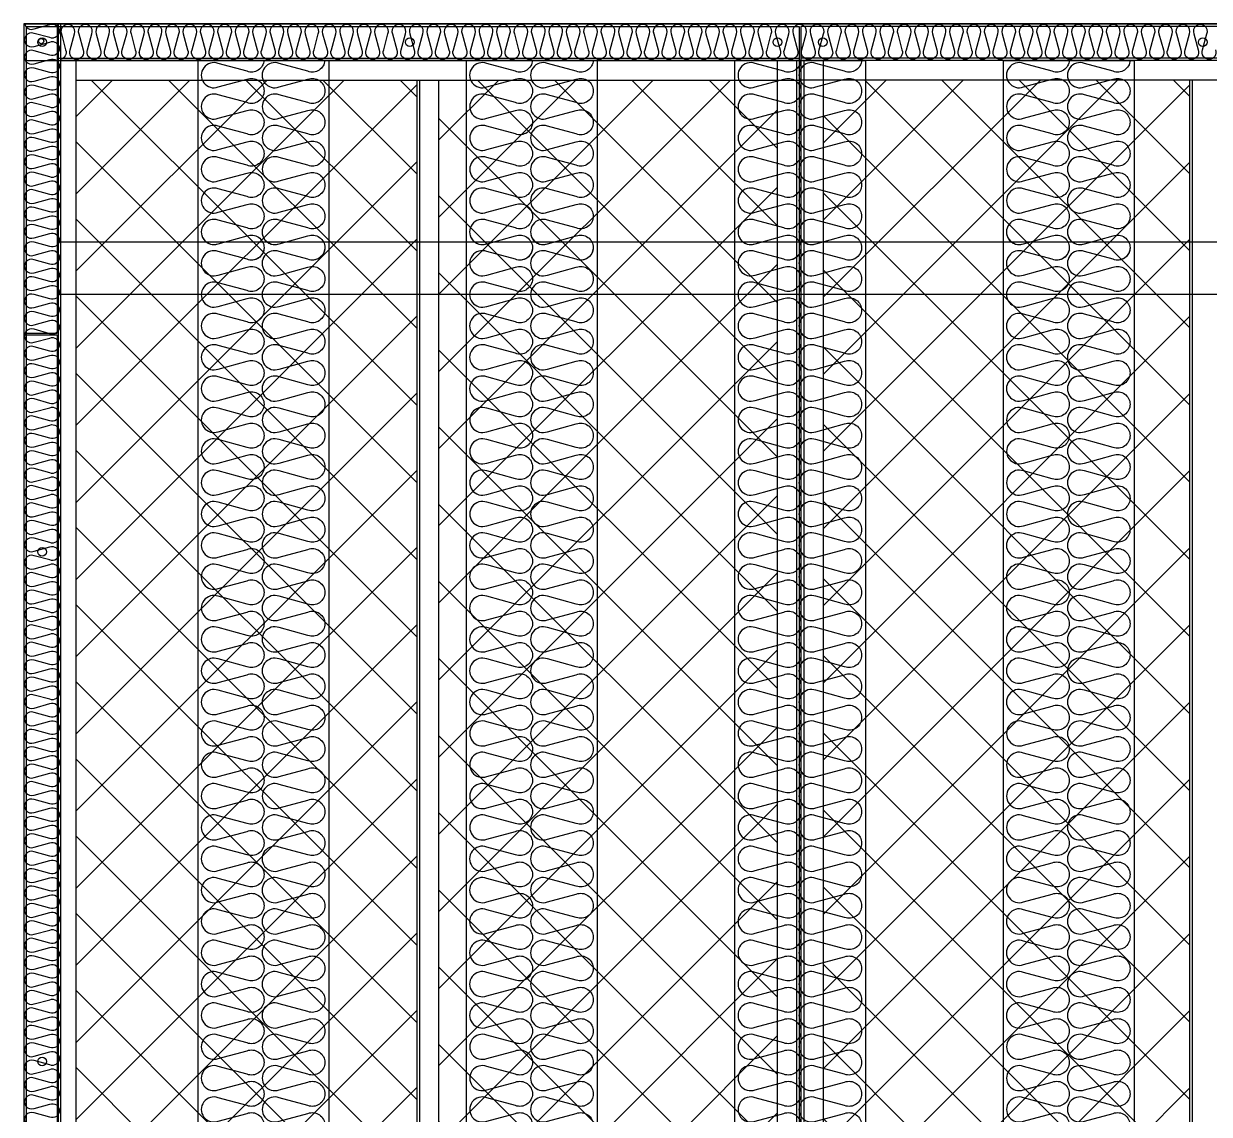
# Model space of a CAD drawing. Header units: millimetres. Extents: x 2193 to 31600, y 1908 to 22703.
# Drawn here: x 20915 to 22273, y 9861 to 11111 of the extents above; entities that cross this region are included whole.
import ezdxf

# ---------------------------------------------------------------- set-up
doc = ezdxf.new("R2010")
doc.units = ezdxf.units.MM
doc.linetypes.add('HIDDEN', pattern=[0.375, 0.25, -0.125])
doc.layers.add('SMS', color=220, linetype='Continuous')
doc.layers.add('숨은선', color=5, linetype='HIDDEN')

# ---------------------------------------------------------------- blocks, each defined once
blk = doc.blocks.new('SP 200RT')
at = {"color": 7}
for p, q in [((-109298.6, -79919.9), (-109298.6, -82797.9)), ((-109148.6, -79919.9), (-109148.6, -82797.9))]:
    blk.add_line(p, q, dxfattribs=at)
blk.add_line((-109298.6, -79919.9), (-109148.6, -79919.9))
at = {"layer": 'SMS', "color": 5}
for points in [[(-109222.8, -79919.9, -0.504262), (-109242.3, -79932.4), (-109275.2, -79923.4, 1.449198), (-109275.2, -79950.3), (-109242.3, -79941.4, -0.524856), (-109222.8, -79954.8, -0.524856), (-109242.3, -79968.3), (-109275.2, -79959.4, 1.449198), (-109275.2, -79986.2), (-109242.3, -79977.3, -0.524856), (-109222.8, -79990.7, -0.524856), (-109242.3, -80004.2), (-109275.2, -79995.3, 1.449198), (-109275.2, -80022.1), (-109242.3, -80013.2, -0.524856), (-109222.8, -80026.7, -0.524856), (-109242.3, -80040.1), (-109275.2, -80031.2, 1.449198), (-109275.2, -80058), (-109242.3, -80049.1, -0.524856), (-109222.8, -80062.6, -0.524856), (-109242.3, -80076), (-109275.2, -80067.1, 1.449198), (-109275.2, -80093.9), (-109242.3, -80085, -0.524856), (-109222.8, -80098.5, -0.524856), (-109242.3, -80111.9), (-109275.2, -80103, 1.449198), (-109275.2, -80129.9), (-109242.3, -80121, -0.524856), (-109222.8, -80134.4, -0.417249), (-109237.3, -80148.7)], [(-109153.2, -79919.9, -0.504262), (-109172.6, -79932.4), (-109205.5, -79923.4, 1.449198), (-109205.5, -79950.3), (-109172.6, -79941.4, -0.524856), (-109153.2, -79954.8, -0.524856), (-109172.6, -79968.3), (-109205.5, -79959.4, 1.449198), (-109205.5, -79986.2), (-109172.6, -79977.3, -0.524856), (-109153.2, -79990.7, -0.524856), (-109172.6, -80004.2), (-109205.5, -79995.3, 1.449198), (-109205.5, -80022.1), (-109172.6, -80013.2, -0.524856), (-109153.2, -80026.7, -0.524856), (-109172.6, -80040.1), (-109205.5, -80031.2, 1.449198), (-109205.5, -80058), (-109172.6, -80049.1, -0.524856), (-109153.2, -80062.6, -0.524856), (-109172.6, -80076), (-109205.5, -80067.1, 1.449198), (-109205.5, -80093.9), (-109172.6, -80085, -0.524856), (-109153.2, -80098.5, -0.524856), (-109172.6, -80111.9), (-109205.5, -80103, 1.449198), (-109205.5, -80129.9), (-109172.6, -80121, -0.524856), (-109153.2, -80134.4, -0.417249), (-109167.7, -80148.7)], [(-109294.2, -80120, 0.446849), (-109275.2, -80129.9), (-109242.3, -80121, -0.524856), (-109222.8, -80134.4, -0.524856), (-109242.3, -80147.8), (-109275.2, -80138.9, 1.449198), (-109275.2, -80165.8), (-109242.3, -80156.9, -0.524856), (-109222.8, -80170.3, -0.524856), (-109242.3, -80183.7), (-109275.2, -80174.8, 1.449198), (-109275.2, -80201.7), (-109242.3, -80192.8, -0.524856), (-109222.8, -80206.2, -0.524856), (-109242.3, -80219.6), (-109275.2, -80210.7, 1.449198), (-109275.2, -80237.6), (-109242.3, -80228.7, -0.524856), (-109222.8, -80242.1, -0.524856), (-109242.3, -80255.5), (-109275.2, -80246.6, 1.449198), (-109275.2, -80273.5), (-109242.3, -80264.6, -0.524856), (-109222.8, -80278, -0.524856), (-109242.3, -80291.5), (-109275.2, -80282.5, 1.449198), (-109275.2, -80309.4), (-109242.3, -80300.5, -0.524856), (-109222.8, -80313.9, -0.524856), (-109242.3, -80327.4), (-109275.2, -80318.5, 1.449198), (-109275.2, -80345.3), (-109242.3, -80336.4, -0.524856), (-109222.8, -80349.8, -0.524856), (-109242.3, -80363.3), (-109275.2, -80354.4, 1.449198), (-109275.2, -80381.2), (-109242.3, -80372.3, -0.524856), (-109222.8, -80385.8, -0.524856), (-109242.3, -80399.2), (-109275.2, -80390.3, 1.449198), (-109275.2, -80417.1), (-109242.3, -80408.2, -0.524856), (-109222.8, -80421.7, -0.524856), (-109242.3, -80435.1), (-109275.2, -80426.2, 1.449198), (-109275.2, -80453), (-109242.3, -80444.1, -0.524856), (-109222.8, -80457.6, -0.524856), (-109242.3, -80471), (-109275.2, -80462.1, 1.449198), (-109275.2, -80489), (-109242.3, -80480.1, -0.524856), (-109222.8, -80493.5, -0.524856), (-109242.3, -80506.9), (-109275.2, -80498, 1.449198), (-109275.2, -80524.9), (-109242.3, -80516, -0.524856), (-109222.8, -80529.4, -0.524856), (-109242.3, -80542.8), (-109275.2, -80533.9, 1.449198), (-109275.2, -80560.8), (-109242.3, -80551.9, -0.524856), (-109222.8, -80565.3, -0.524856), (-109242.3, -80578.7), (-109275.2, -80569.8, 1.449198), (-109275.2, -80596.7), (-109242.3, -80587.8, -0.524856), (-109222.8, -80601.2, -0.524856), (-109242.3, -80614.6), (-109275.2, -80605.7, 1.449198), (-109275.2, -80632.6), (-109242.3, -80623.7, -0.524856), (-109222.8, -80637.1, -0.524856), (-109242.3, -80650.6), (-109275.2, -80641.6, 1.449198), (-109275.2, -80668.5), (-109242.3, -80659.6, -0.524856), (-109222.8, -80673, -0.524856), (-109242.3, -80686.5), (-109275.2, -80677.6, 1.449198), (-109275.2, -80704.4), (-109242.3, -80695.5, -0.524856), (-109222.8, -80708.9, -0.524856), (-109242.3, -80722.4), (-109275.2, -80713.5, 1.449198), (-109275.2, -80740.3), (-109242.3, -80731.4, -0.524856), (-109222.8, -80744.9, -0.524856), (-109242.3, -80758.3), (-109275.2, -80749.4, 1.449198), (-109275.2, -80776.2), (-109242.3, -80767.3, -0.524856), (-109222.8, -80780.8, -0.524856), (-109242.3, -80794.2), (-109275.2, -80785.3, 1.449198), (-109275.2, -80812.1), (-109242.3, -80803.2, -0.524856), (-109222.8, -80816.7, -0.524856), (-109242.3, -80830.1), (-109275.2, -80821.2, 1.449198), (-109275.2, -80848.1), (-109242.3, -80839.2, -0.524856), (-109222.8, -80852.6, -0.524856), (-109242.3, -80866), (-109275.2, -80857.1, 1.449198), (-109275.2, -80884), (-109242.3, -80875.1, -0.524856), (-109222.8, -80888.5, -0.524856), (-109242.3, -80901.9), (-109275.2, -80893, 1.449198), (-109275.2, -80919.9), (-109242.3, -80911, -0.524856), (-109222.8, -80924.4, -0.524856), (-109242.3, -80937.8), (-109275.2, -80928.9, 1.449198), (-109275.2, -80955.8), (-109242.3, -80946.9, -0.524856), (-109222.8, -80960.3, -0.524856), (-109242.3, -80973.7), (-109275.2, -80964.8, 1.449198), (-109275.2, -80991.7), (-109242.3, -80982.8, -0.524856), (-109222.8, -80996.2, -0.524856), (-109242.3, -81009.7), (-109275.2, -81000.7, 1.449198), (-109275.2, -81027.6), (-109242.3, -81018.7, -0.524856), (-109222.8, -81032.1, -0.524856), (-109242.3, -81045.6), (-109275.2, -81036.7, 1.449198), (-109275.2, -81063.5), (-109242.3, -81054.6, -0.524856), (-109222.8, -81068, -0.524856), (-109242.3, -81081.5), (-109275.2, -81072.6, 1.449198), (-109275.2, -81099.4), (-109242.3, -81090.5, -0.524856), (-109222.8, -81104, -0.524856), (-109242.3, -81117.4), (-109275.2, -81108.5, 1.449198), (-109275.2, -81135.3), (-109242.3, -81126.4, -0.524856), (-109222.8, -81139.9, -0.524856)], [(-109224.5, -80120, 0.446849), (-109205.5, -80129.9), (-109172.6, -80121, -0.524856), (-109153.2, -80134.4, -0.524856), (-109172.6, -80147.8), (-109205.5, -80138.9, 1.449198), (-109205.5, -80165.8), (-109172.6, -80156.9, -0.524856), (-109153.2, -80170.3, -0.524856), (-109172.6, -80183.7), (-109205.5, -80174.8, 1.449198), (-109205.5, -80201.7), (-109172.6, -80192.8, -0.524856), (-109153.2, -80206.2, -0.524856), (-109172.6, -80219.6), (-109205.5, -80210.7, 1.449198), (-109205.5, -80237.6), (-109172.6, -80228.7, -0.524856), (-109153.2, -80242.1, -0.524856), (-109172.6, -80255.5), (-109205.5, -80246.6, 1.449198), (-109205.5, -80273.5), (-109172.6, -80264.6, -0.524856), (-109153.2, -80278, -0.524856), (-109172.6, -80291.5), (-109205.5, -80282.5, 1.449198), (-109205.5, -80309.4), (-109172.6, -80300.5, -0.524856), (-109153.2, -80313.9, -0.524856), (-109172.6, -80327.4), (-109205.5, -80318.5, 1.449198), (-109205.5, -80345.3), (-109172.6, -80336.4, -0.524856), (-109153.2, -80349.8, -0.524856), (-109172.6, -80363.3), (-109205.5, -80354.4, 1.449198), (-109205.5, -80381.2), (-109172.6, -80372.3, -0.524856), (-109153.2, -80385.8, -0.524856), (-109172.6, -80399.2), (-109205.5, -80390.3, 1.449198), (-109205.5, -80417.1), (-109172.6, -80408.2, -0.524856), (-109153.2, -80421.7, -0.524856), (-109172.6, -80435.1), (-109205.5, -80426.2, 1.449198), (-109205.5, -80453), (-109172.6, -80444.1, -0.524856), (-109153.2, -80457.6, -0.524856), (-109172.6, -80471), (-109205.5, -80462.1, 1.449198), (-109205.5, -80489), (-109172.6, -80480.1, -0.524856), (-109153.2, -80493.5, -0.524856), (-109172.6, -80506.9), (-109205.5, -80498, 1.449198), (-109205.5, -80524.9), (-109172.6, -80516, -0.524856), (-109153.2, -80529.4, -0.524856), (-109172.6, -80542.8), (-109205.5, -80533.9, 1.449198), (-109205.5, -80560.8), (-109172.6, -80551.9, -0.524856), (-109153.2, -80565.3, -0.524856), (-109172.6, -80578.7), (-109205.5, -80569.8, 1.449198), (-109205.5, -80596.7), (-109172.6, -80587.8, -0.524856), (-109153.2, -80601.2, -0.524856), (-109172.6, -80614.6), (-109205.5, -80605.7, 1.449198), (-109205.5, -80632.6), (-109172.6, -80623.7, -0.524856), (-109153.2, -80637.1, -0.524856), (-109172.6, -80650.6), (-109205.5, -80641.6, 1.449198), (-109205.5, -80668.5), (-109172.6, -80659.6, -0.524856), (-109153.2, -80673, -0.524856), (-109172.6, -80686.5), (-109205.5, -80677.6, 1.449198), (-109205.5, -80704.4), (-109172.6, -80695.5, -0.524856), (-109153.2, -80708.9, -0.524856), (-109172.6, -80722.4), (-109205.5, -80713.5, 1.449198), (-109205.5, -80740.3), (-109172.6, -80731.4, -0.524856), (-109153.2, -80744.9, -0.524856), (-109172.6, -80758.3), (-109205.5, -80749.4, 1.449198), (-109205.5, -80776.2), (-109172.6, -80767.3, -0.524856), (-109153.2, -80780.8, -0.524856), (-109172.6, -80794.2), (-109205.5, -80785.3, 1.449198), (-109205.5, -80812.1), (-109172.6, -80803.2, -0.524856), (-109153.2, -80816.7, -0.524856), (-109172.6, -80830.1), (-109205.5, -80821.2, 1.449198), (-109205.5, -80848.1), (-109172.6, -80839.2, -0.524856), (-109153.2, -80852.6, -0.524856), (-109172.6, -80866), (-109205.5, -80857.1, 1.449198), (-109205.5, -80884), (-109172.6, -80875.1, -0.524856), (-109153.2, -80888.5, -0.524856), (-109172.6, -80901.9), (-109205.5, -80893, 1.449198), (-109205.5, -80919.9), (-109172.6, -80911, -0.524856), (-109153.2, -80924.4, -0.524856), (-109172.6, -80937.8), (-109205.5, -80928.9, 1.449198), (-109205.5, -80955.8), (-109172.6, -80946.9, -0.524856), (-109153.2, -80960.3, -0.524856), (-109172.6, -80973.7), (-109205.5, -80964.8, 1.449198), (-109205.5, -80991.7), (-109172.6, -80982.8, -0.524856), (-109153.2, -80996.2, -0.524856), (-109172.6, -81009.7), (-109205.5, -81000.7, 1.449198), (-109205.5, -81027.6), (-109172.6, -81018.7, -0.524856), (-109153.2, -81032.1, -0.524856), (-109172.6, -81045.6), (-109205.5, -81036.7, 1.449198), (-109205.5, -81063.5), (-109172.6, -81054.6, -0.524856), (-109153.2, -81068, -0.524856), (-109172.6, -81081.5), (-109205.5, -81072.6, 1.449198), (-109205.5, -81099.4), (-109172.6, -81090.5, -0.524856), (-109153.2, -81104, -0.524856), (-109172.6, -81117.4), (-109205.5, -81108.5, 1.449198), (-109205.5, -81135.3), (-109172.6, -81126.4, -0.524856), (-109153.2, -81139.9, -0.524856)]]:
    blk.add_lwpolyline(points, format="xyb", dxfattribs=at)
blk = doc.blocks.new('SCR 175')
at = {"ltscale": 500}
h = blk.add_hatch(dxfattribs=at)
h.set_pattern_fill('ANSI37', color=251, scale=500)
h.set_pattern_definition([(45, (-126957.33, -95385.714), (-44.19417, 44.19417), []), (135, (-126957.33, -95385.714), (-44.19417, -44.19417), [])])
h.paths.add_polyline_path([(-99395.3, -82774.9), (-99004.8, -82774.9), (-99004.8, -79941.9), (-99395.3, -79941.9)])
h = blk.add_hatch(dxfattribs=at)
h.set_pattern_fill('ANSI37', color=251, scale=500)
h.set_pattern_definition([(45, (-126780.33, -95385.714), (-44.19417, 44.19417), []), (135, (-126780.33, -95385.714), (-44.19417, -44.19417), [])])
h.paths.add_polyline_path([(-98591.9, -79941.9), (-98979.8, -79941.9), (-98979.8, -82774.9), (-98591.9, -82774.9)])
h = blk.add_hatch(dxfattribs=at)
h.set_pattern_fill('ANSI37', color=251, scale=500)
h.set_pattern_definition([(45, (-127132.43, -95385.714), (-44.19417, 44.19417), []), (135, (-127132.43, -95385.714), (-44.19417, -44.19417), [])])
h.paths.add_polyline_path([(-98539.6, -82774.9), (-98119.8, -82774.9), (-98119.8, -79941.9), (-98539.6, -79941.9)])
at = {"color": 251, "ltscale": 500}
for p, q in [((-99451.8, -79880.4), (-99451.8, -82836.4)), ((-99451.8, -79880.4), (-98566.8, -79880.4)), ((-99450.8, -79880.4), (-98566.8, -79880.4)), ((-98566.8, -79880.4), (-98566.8, -82836.4)), ((-98564.8, -79880.4), (-98564.8, -82836.4)), ((-97644.2, -79880.4), (-98564.8, -79880.4)), ((-97644.2, -79880.4), (-98564.8, -79880.4)), ((-99451.8, -79919.4), (-98566.8, -79919.4)), ((-99415.3, -79916.9), (-99415.3, -82799.9)), ((-99415.3, -79916.9), (-98566.8, -79916.9)), ((-99412.8, -79919.4), (-99412.8, -82797.4)), ((-99395.3, -79919.4), (-99395.3, -82797.4)), ((-98591.9, -79919.4), (-98591.9, -82797.4)), ((-98569.9, -79919.4), (-98569.9, -82797.4)), ((-97644.2, -79916.9), (-98564.8, -79916.9)), ((-97644.2, -79919.4), (-98564.8, -79919.4)), ((-98561.6, -79919.4), (-98561.6, -82797.4)), ((-98539.6, -79919.4), (-98539.6, -82797.4)), ((-99395.3, -79941.9), (-98566.8, -79941.9)), ((-99004.8, -79941.9), (-99004.8, -82774.9)), ((-99001.8, -79941.9), (-99001.8, -82774.9)), ((-98979.8, -79941.9), (-98979.8, -82774.9)), ((-97644.2, -79941.9), (-98564.8, -79941.9)), ((-98119.8, -79941.9), (-98119.8, -82774.9)), ((-98116.8, -79941.9), (-98116.8, -82774.9))]:
    blk.add_line(p, q, dxfattribs=at)
for centre in [(-99433.8, -79898.4), (-99012.8, -79898.4), (-98591.8, -79898.4), (-98539.8, -79898.4), (-98104.8, -79898.4), (-99433.8, -80482.4), (-99433.8, -81066.4)]:
    blk.add_circle(centre, 5, dxfattribs=at)
blk = doc.blocks.new('2')
for p, q in [((20915.2, 11110.7), (20915.2, 10756.1)), ((20915.2, 11110.7), (20953.4, 11110.7)), ((22770.2, 11110.7), (20915.2, 11110.7)), ((20915.2, 11110.7), (20915.2, 8110.7)), ((20953.4, 11110.7), (20953.4, 10756.1)), ((20955.2, 10860.7), (20955.2, 11110.7)), ((20955.2, 11110.7), (23576.1, 11110.7)), ((20915.2, 10756.1), (20953.4, 10756.1)), ((20915.2, 10754.3), (20915.2, 8612.4)), ((20915.2, 10754.3), (20953.4, 10754.3)), ((20953.4, 10754.3), (20953.4, 8612.4))]:
    blk.add_line(p, q)
at = {"color": 7}
for p, q in [((20915.2, 11110.7), (22770.2, 11110.7)), ((20915.2, 11110.7), (20915.2, 8110.7)), ((20957.2, 11110.7), (20957.2, 8190.7)), ((23573.2, 11068.7), (20957.2, 11068.7))]:
    blk.add_line(p, q, dxfattribs=at)
at = {"ltscale": 500}
for p, q in [((20953.4, 10860.7), (23577.9, 10860.7)), ((20953.4, 10800.7), (23577.9, 10800.7))]:
    blk.add_line(p, q, dxfattribs=at)
blk.add_circle((20935.2, 11090.7), 3)
at = {"layer": 'SMS', "color": 5, "elevation": 0}
for points in [[(20916.3, 11110.7, 0.468181), (20927, 11104.7), (20945.3, 11109.6, -0.524856), (20956.1, 11102.1, -0.524856), (20945.3, 11094.7), (20927, 11099.6, 1.449198), (20927, 11084.7), (20945.3, 11089.7, -0.524856), (20956.1, 11082.2, -0.524856), (20945.3, 11074.7), (20927, 11079.7, 1.449198), (20927, 11064.8), (20945.3, 11069.7, -0.524856), (20956.1, 11062.2, -0.524856), (20945.3, 11054.8), (20927, 11059.7, 1.449198), (20927, 11044.8), (20945.3, 11049.8, -0.524856), (20956.1, 11042.3, -0.524856), (20945.3, 11034.8), (20927, 11039.8, 1.449198), (20927, 11024.9), (20945.3, 11029.8, -0.524856), (20956.1, 11022.3, -0.524856), (20945.3, 11014.9), (20927, 11019.8, 1.449198), (20927, 11004.9), (20945.3, 11009.9, -0.524856), (20956.1, 11002.4, -0.524856), (20945.3, 10994.9), (20927, 10999.9, 1.449198), (20927, 10985), (20945.3, 10989.9, -0.524856), (20956.1, 10982.4, -0.524856), (20945.3, 10975), (20927, 10979.9, 1.449198), (20927, 10965), (20945.3, 10970, -0.524856), (20956.1, 10962.5, -0.524856), (20945.3, 10955), (20927, 10960, 1.449198), (20927, 10945.1), (20945.3, 10950, -0.524856), (20956.1, 10942.5, -0.524856), (20945.3, 10935.1), (20927, 10940, 1.449198), (20927, 10925.1), (20945.3, 10930.1, -0.524856), (20956.1, 10922.6, -0.524856), (20945.3, 10915.1), (20927, 10920.1, 1.449198), (20927, 10905.2), (20945.3, 10910.1, -0.524856), (20956.1, 10902.6, -0.524856), (20945.3, 10895.2), (20927, 10900.1, 1.449198), (20927, 10885.2), (20945.3, 10890.2, -0.524856), (20956.1, 10882.7, -0.524856), (20945.3, 10875.2), (20927, 10880.2, 1.449198), (20927, 10865.3), (20945.3, 10870.2, -0.524856), (20956.1, 10862.7, -0.524856), (20945.3, 10855.3), (20927, 10860.2, 1.449198), (20927, 10845.3), (20945.3, 10850.3, -0.524856), (20956.1, 10842.8, -0.524856), (20945.3, 10835.3), (20927, 10840.3, 1.449198), (20927, 10825.4), (20945.3, 10830.3, -0.524856), (20956.1, 10822.8, -0.524856), (20945.3, 10815.4), (20927, 10820.3, 1.449198), (20927, 10805.4), (20945.3, 10810.4, -0.524856), (20956.1, 10802.9, -0.524856), (20945.3, 10795.4), (20927, 10800.4, 1.449198), (20927, 10785.5), (20945.3, 10790.4, -0.524856), (20956.1, 10782.9, -0.524856), (20945.3, 10775.5), (20927, 10780.4, 1.449198), (20927, 10765.5), (20945.3, 10770.5, -0.524856), (20956.1, 10763, -0.524856), (20945.3, 10755.5), (20927, 10760.5, 1.449198), (20927, 10745.6), (20945.3, 10750.5, -0.524856), (20956.1, 10743, -0.524856), (20945.3, 10735.6), (20927, 10740.5, 1.449198), (20927, 10725.6), (20945.3, 10730.6, -0.524856), (20956.1, 10723.1, -0.524856), (20945.3, 10715.6), (20927, 10720.6, 1.449198), (20927, 10705.7), (20945.3, 10710.6, -0.524856), (20956.1, 10703.1, -0.524856), (20945.3, 10695.7), (20927, 10700.6, 1.449198), (20927, 10685.7), (20945.3, 10690.7, -0.524856), (20956.1, 10683.2, -0.524856), (20945.3, 10675.7), (20927, 10680.7, 1.449198), (20927, 10665.8), (20945.3, 10670.7, -0.524856), (20956.1, 10663.2, -0.524856), (20945.3, 10655.8), (20927, 10660.7, 1.449198), (20927, 10645.8), (20945.3, 10650.8, -0.524856), (20956.1, 10643.3, -0.524856), (20945.3, 10635.8), (20927, 10640.8, 1.449198), (20927, 10625.9), (20945.3, 10630.8, -0.524856), (20956.1, 10623.3, -0.524856), (20945.3, 10615.9), (20927, 10620.8, 1.449198), (20927, 10605.9), (20945.3, 10610.9, -0.524856), (20956.1, 10603.4, -0.524856), (20945.3, 10595.9), (20927, 10600.9, 1.449198), (20927, 10586), (20945.3, 10590.9, -0.524856), (20956.1, 10583.4, -0.524856), (20945.3, 10576), (20927, 10580.9, 1.449198), (20927, 10566), (20945.3, 10571, -0.524856), (20956.1, 10563.5, -0.524856), (20945.3, 10556), (20927, 10561, 1.449198), (20927, 10546.1), (20945.3, 10551, -0.524856), (20956.1, 10543.5, -0.417249), (20948, 10535.6)], [(20916.3, 11110.7, 0.468181), (20927, 11104.7), (20945.3, 11109.6, -0.524856), (20956.1, 11102.1, -0.417249), (20948, 11094.2)], [(21063.5, 11109.5, 0.446849), (21058, 11098.9), (21063, 11080.6, -0.524856), (21055.5, 11069.8, -0.524856), (21048.1, 11080.6), (21053, 11098.9, 1.449198), (21038.1, 11098.9), (21043, 11080.6, -0.524856), (21035.6, 11069.8, -0.524856), (21028.1, 11080.6), (21033.1, 11098.9, 1.449198), (21018.1, 11098.9), (21023.1, 11080.6, -0.524856), (21015.6, 11069.8, -0.524856), (21008.2, 11080.6), (21013.1, 11098.9, 1.449198), (20998.2, 11098.9), (21003.1, 11080.6, -0.524856), (20995.7, 11069.8, -0.524856), (20988.2, 11080.6), (20993.2, 11098.9, 1.449198), (20978.2, 11098.9), (20983.2, 11080.6, -0.524856), (20975.7, 11069.8, -0.524856), (20968.3, 11080.6), (20973.2, 11098.9, 1.449198), (20958.3, 11098.9), (20963.2, 11080.6, -0.468559), (20957.2, 11069.9, -0.468559)], [(21642.1, 11109.5, 0.446849), (21636.6, 11098.9), (21641.5, 11080.6, -0.524856), (21634.1, 11069.8, -0.524856), (21626.6, 11080.6), (21631.6, 11098.9, 1.449198), (21616.6, 11098.9), (21621.6, 11080.6, -0.524856), (21614.1, 11069.8, -0.524856), (21606.7, 11080.6), (21611.6, 11098.9, 1.449198), (21596.7, 11098.9), (21601.6, 11080.6, -0.524856), (21594.2, 11069.8, -0.524856), (21586.7, 11080.6), (21591.7, 11098.9, 1.449198), (21576.7, 11098.9), (21581.7, 11080.6, -0.524856), (21574.2, 11069.8, -0.524856), (21566.8, 11080.6), (21571.7, 11098.9, 1.449198), (21556.8, 11098.9), (21561.7, 11080.6, -0.524856), (21554.3, 11069.8, -0.524856), (21546.8, 11080.6), (21551.8, 11098.9, 1.449198), (21536.8, 11098.9), (21541.8, 11080.6, -0.524856), (21534.3, 11069.8, -0.524856), (21526.9, 11080.6), (21531.8, 11098.9, 1.449198), (21516.9, 11098.9), (21521.8, 11080.6, -0.524856), (21514.4, 11069.8, -0.524856), (21506.9, 11080.6), (21511.9, 11098.9, 1.449198), (21496.9, 11098.9), (21501.9, 11080.6, -0.524856), (21494.4, 11069.8, -0.524856), (21487, 11080.6), (21491.9, 11098.9, 1.449198), (21477, 11098.9), (21481.9, 11080.6, -0.524856), (21474.5, 11069.8, -0.524856), (21467, 11080.6), (21472, 11098.9, 1.449198), (21457, 11098.9), (21462, 11080.6, -0.524856), (21454.5, 11069.8, -0.524856), (21447.1, 11080.6), (21452, 11098.9, 1.449198), (21437.1, 11098.9), (21442, 11080.6, -0.524856), (21434.6, 11069.8, -0.524856), (21427.1, 11080.6), (21432.1, 11098.9, 1.449198), (21417.1, 11098.9), (21422.1, 11080.6, -0.524856), (21414.6, 11069.8, -0.524856), (21407.2, 11080.6), (21412.1, 11098.9, 1.449198), (21397.2, 11098.9), (21402.1, 11080.6, -0.524856), (21394.7, 11069.8, -0.524856), (21387.2, 11080.6), (21392.2, 11098.9, 1.449198), (21377.2, 11098.9), (21382.2, 11080.6, -0.524856), (21374.7, 11069.8, -0.524856), (21367.3, 11080.6), (21372.2, 11098.9, 1.449198), (21357.3, 11098.9), (21362.2, 11080.6, -0.524856), (21354.8, 11069.8, -0.524856), (21347.3, 11080.6), (21352.3, 11098.9, 1.449198), (21337.3, 11098.9), (21342.3, 11080.6, -0.524856), (21334.8, 11069.8, -0.524856), (21327.4, 11080.6), (21332.3, 11098.9, 1.449198), (21317.4, 11098.9), (21322.3, 11080.6, -0.524856), (21314.9, 11069.8, -0.524856), (21307.4, 11080.6), (21312.4, 11098.9, 1.449198), (21297.4, 11098.9), (21302.4, 11080.6, -0.524856), (21294.9, 11069.8, -0.524856), (21287.5, 11080.6), (21292.4, 11098.9, 1.449198), (21277.5, 11098.9), (21282.4, 11080.6, -0.524856), (21275, 11069.8, -0.524856), (21267.5, 11080.6), (21272.5, 11098.9, 1.449198), (21257.5, 11098.9), (21262.5, 11080.6, -0.524856), (21255, 11069.8, -0.524856), (21247.6, 11080.6), (21252.5, 11098.9, 1.449198), (21237.6, 11098.9), (21242.5, 11080.6, -0.524856), (21235.1, 11069.8, -0.524856), (21227.6, 11080.6), (21232.6, 11098.9, 1.449198), (21217.6, 11098.9), (21222.6, 11080.6, -0.524856), (21215.1, 11069.8, -0.524856), (21207.7, 11080.6), (21212.6, 11098.9, 1.449198), (21197.7, 11098.9), (21202.6, 11080.6, -0.524856), (21195.2, 11069.8, -0.524856), (21187.7, 11080.6), (21192.7, 11098.9, 1.449198), (21177.7, 11098.9), (21182.7, 11080.6, -0.524856), (21175.2, 11069.8, -0.524856), (21167.8, 11080.6), (21172.7, 11098.9, 1.449198), (21157.8, 11098.9), (21162.7, 11080.6, -0.524856), (21155.3, 11069.8, -0.524856), (21147.8, 11080.6), (21152.8, 11098.9, 1.449198), (21137.8, 11098.9), (21142.8, 11080.6, -0.524856), (21135.3, 11069.8, -0.524856), (21127.9, 11080.6), (21132.8, 11098.9, 1.449198), (21117.9, 11098.9), (21122.8, 11080.6, -0.524856), (21115.4, 11069.8, -0.524856), (21107.9, 11080.6), (21112.9, 11098.9, 1.449198), (21097.9, 11098.9), (21102.9, 11080.6, -0.524856), (21095.4, 11069.8, -0.524856), (21088, 11080.6), (21092.9, 11098.9, 1.449198), (21078, 11098.9), (21082.9, 11080.6, -0.524856), (21075.5, 11069.8, -0.524856), (21068, 11080.6), (21073, 11098.9, 1.449198), (21058, 11098.9), (21063, 11080.6, -0.524856), (21055.5, 11069.8, -0.417249), (21047.5, 11077.9)], [(22220.6, 11109.5, 0.446849), (22215.1, 11098.9), (22220.1, 11080.6, -0.524856), (22212.6, 11069.8, -0.524856), (22205.2, 11080.6), (22210.1, 11098.9, 1.449198), (22195.2, 11098.9), (22200.1, 11080.6, -0.524856), (22192.7, 11069.8, -0.524856), (22185.2, 11080.6), (22190.2, 11098.9, 1.449198), (22175.2, 11098.9), (22180.2, 11080.6, -0.524856), (22172.7, 11069.8, -0.524856), (22165.3, 11080.6), (22170.2, 11098.9, 1.449198), (22155.3, 11098.9), (22160.2, 11080.6, -0.524856), (22152.8, 11069.8, -0.524856), (22145.3, 11080.6), (22150.3, 11098.9, 1.449198), (22135.3, 11098.9), (22140.3, 11080.6, -0.524856), (22132.8, 11069.8, -0.524856), (22125.4, 11080.6), (22130.3, 11098.9, 1.449198), (22115.4, 11098.9), (22120.3, 11080.6, -0.524856), (22112.9, 11069.8, -0.524856), (22105.4, 11080.6), (22110.4, 11098.9, 1.449198), (22095.4, 11098.9), (22100.4, 11080.6, -0.524856), (22092.9, 11069.8, -0.524856), (22085.5, 11080.6), (22090.4, 11098.9, 1.449198), (22075.5, 11098.9), (22080.4, 11080.6, -0.524856), (22073, 11069.8, -0.524856), (22065.5, 11080.6), (22070.5, 11098.9, 1.449198), (22055.5, 11098.9), (22060.5, 11080.6, -0.524856), (22053, 11069.8, -0.524856), (22045.6, 11080.6), (22050.5, 11098.9, 1.449198), (22035.6, 11098.9), (22040.5, 11080.6, -0.524856), (22033.1, 11069.8, -0.524856), (22025.6, 11080.6), (22030.6, 11098.9, 1.449198), (22015.6, 11098.9), (22020.6, 11080.6, -0.524856), (22013.1, 11069.8, -0.524856), (22005.7, 11080.6), (22010.6, 11098.9, 1.449198), (21995.7, 11098.9), (22000.6, 11080.6, -0.524856), (21993.2, 11069.8, -0.524856), (21985.7, 11080.6), (21990.7, 11098.9, 1.449198), (21975.7, 11098.9), (21980.7, 11080.6, -0.524856), (21973.2, 11069.8, -0.524856), (21965.8, 11080.6), (21970.7, 11098.9, 1.449198), (21955.8, 11098.9), (21960.7, 11080.6, -0.524856), (21953.3, 11069.8, -0.524856), (21945.8, 11080.6), (21950.8, 11098.9, 1.449198), (21935.8, 11098.9), (21940.8, 11080.6, -0.524856), (21933.3, 11069.8, -0.524856), (21925.9, 11080.6), (21930.8, 11098.9, 1.449198), (21915.9, 11098.9), (21920.8, 11080.6, -0.524856), (21913.4, 11069.8, -0.524856), (21905.9, 11080.6), (21910.9, 11098.9, 1.449198), (21895.9, 11098.9), (21900.9, 11080.6, -0.524856), (21893.4, 11069.8, -0.524856), (21886, 11080.6), (21890.9, 11098.9, 1.449198), (21876, 11098.9), (21880.9, 11080.6, -0.524856), (21873.5, 11069.8, -0.524856), (21866, 11080.6), (21871, 11098.9, 1.449198), (21856, 11098.9), (21861, 11080.6, -0.524856), (21853.5, 11069.8, -0.524856), (21846.1, 11080.6), (21851, 11098.9, 1.449198), (21836.1, 11098.9), (21841, 11080.6, -0.524856), (21833.6, 11069.8, -0.524856), (21826.1, 11080.6), (21831.1, 11098.9, 1.449198), (21816.1, 11098.9), (21821.1, 11080.6, -0.524856), (21813.6, 11069.8, -0.524856), (21806.2, 11080.6), (21811.1, 11098.9, 1.449198), (21796.2, 11098.9), (21801.1, 11080.6, -0.524856), (21793.7, 11069.8, -0.524856), (21786.2, 11080.6), (21791.2, 11098.9, 1.449198), (21776.2, 11098.9), (21781.2, 11080.6, -0.524856), (21773.7, 11069.8, -0.524856), (21766.3, 11080.6), (21771.2, 11098.9, 1.449198), (21756.3, 11098.9), (21761.2, 11080.6, -0.524856), (21753.8, 11069.8, -0.524856), (21746.3, 11080.6), (21751.3, 11098.9, 1.449198), (21736.3, 11098.9), (21741.3, 11080.6, -0.524856), (21733.8, 11069.8, -0.524856), (21726.4, 11080.6), (21731.3, 11098.9, 1.449198), (21716.4, 11098.9), (21721.3, 11080.6, -0.524856), (21713.9, 11069.8, -0.524856), (21706.4, 11080.6), (21711.4, 11098.9, 1.449198), (21696.4, 11098.9), (21701.4, 11080.6, -0.524856), (21693.9, 11069.8, -0.524856), (21686.5, 11080.6), (21691.4, 11098.9, 1.449198), (21676.5, 11098.9), (21681.4, 11080.6, -0.524856), (21674, 11069.8, -0.524856), (21666.5, 11080.6), (21671.5, 11098.9, 1.449198), (21656.5, 11098.9), (21661.5, 11080.6, -0.524856), (21654, 11069.8, -0.524856), (21646.6, 11080.6), (21651.5, 11098.9, 1.449198), (21636.6, 11098.9), (21641.5, 11080.6, -0.524856), (21634.1, 11069.8, -0.417249), (21626.1, 11077.9)], [(22279.9, 11080.6, -0.524856), (22272.5, 11069.8, -0.524856), (22265, 11080.6), (22270, 11098.9, 1.449198), (22255, 11098.9), (22260, 11080.6, -0.524856), (22252.5, 11069.8, -0.524856), (22245.1, 11080.6), (22250, 11098.9, 1.449198), (22235.1, 11098.9), (22240, 11080.6, -0.524856), (22232.6, 11069.8, -0.524856), (22225.1, 11080.6), (22230.1, 11098.9, 1.449198), (22215.1, 11098.9), (22220.1, 11080.6, -0.524856), (22212.6, 11069.8, -0.417249), (22204.6, 11077.9)], [(20916.4, 10551.5, 0.446849), (20927, 10546.1), (20945.3, 10551, -0.524856), (20956.1, 10543.5, -0.524856), (20945.3, 10536.1), (20927, 10541, 1.449198), (20927, 10526.1), (20945.3, 10531.1, -0.524856), (20956.1, 10523.6, -0.524856), (20945.3, 10516.1), (20927, 10521.1, 1.449198), (20927, 10506.2), (20945.3, 10511.1, -0.524856), (20956.1, 10503.6, -0.524856), (20945.3, 10496.2), (20927, 10501.1, 1.449198), (20927, 10486.2), (20945.3, 10491.2, -0.524856), (20956.1, 10483.7, -0.524856), (20945.3, 10476.2), (20927, 10481.2, 1.449198), (20927, 10466.3), (20945.3, 10471.2, -0.524856), (20956.1, 10463.7, -0.524856), (20945.3, 10456.3), (20927, 10461.2, 1.449198), (20927, 10446.3), (20945.3, 10451.3, -0.524856), (20956.1, 10443.8, -0.524856), (20945.3, 10436.3), (20927, 10441.3, 1.449198), (20927, 10426.4), (20945.3, 10431.3, -0.524856), (20956.1, 10423.8, -0.524856), (20945.3, 10416.4), (20927, 10421.3, 1.449198), (20927, 10406.4), (20945.3, 10411.4, -0.524856), (20956.1, 10403.9, -0.524856), (20945.3, 10396.4), (20927, 10401.4, 1.449198), (20927, 10386.5), (20945.3, 10391.4, -0.524856), (20956.1, 10383.9, -0.524856), (20945.3, 10376.5), (20927, 10381.4, 1.449198), (20927, 10366.5), (20945.3, 10371.5, -0.524856), (20956.1, 10364, -0.524856), (20945.3, 10356.5), (20927, 10361.5, 1.449198), (20927, 10346.6), (20945.3, 10351.5, -0.524856), (20956.1, 10344, -0.524856), (20945.3, 10336.6), (20927, 10341.5, 1.449198), (20927, 10326.6), (20945.3, 10331.6, -0.524856), (20956.1, 10324.1, -0.524856), (20945.3, 10316.6), (20927, 10321.6, 1.449198), (20927, 10306.7), (20945.3, 10311.6, -0.524856), (20956.1, 10304.1, -0.524856), (20945.3, 10296.7), (20927, 10301.6, 1.449198), (20927, 10286.7), (20945.3, 10291.7, -0.524856), (20956.1, 10284.2, -0.524856), (20945.3, 10276.7), (20927, 10281.7, 1.449198), (20927, 10266.8), (20945.3, 10271.7, -0.524856), (20956.1, 10264.2, -0.524856), (20945.3, 10256.8), (20927, 10261.7, 1.449198), (20927, 10246.8), (20945.3, 10251.8, -0.524856), (20956.1, 10244.3, -0.524856), (20945.3, 10236.8), (20927, 10241.8, 1.449198), (20927, 10226.9), (20945.3, 10231.8, -0.524856), (20956.1, 10224.3, -0.524856), (20945.3, 10216.9), (20927, 10221.8, 1.449198), (20927, 10206.9), (20945.3, 10211.9, -0.524856), (20956.1, 10204.4, -0.524856), (20945.3, 10196.9), (20927, 10201.9, 1.449198), (20927, 10187), (20945.3, 10191.9, -0.524856), (20956.1, 10184.4, -0.524856), (20945.3, 10177), (20927, 10181.9, 1.449198), (20927, 10167), (20945.3, 10172, -0.524856), (20956.1, 10164.5, -0.524856), (20945.3, 10157), (20927, 10162, 1.449198), (20927, 10147.1), (20945.3, 10152, -0.524856), (20956.1, 10144.5, -0.524856), (20945.3, 10137.1), (20927, 10142, 1.449198), (20927, 10127.1), (20945.3, 10132.1, -0.524856), (20956.1, 10124.6, -0.524856), (20945.3, 10117.1), (20927, 10122.1, 1.449198), (20927, 10107.2), (20945.3, 10112.1, -0.524856), (20956.1, 10104.6, -0.524856), (20945.3, 10097.2), (20927, 10102.1, 1.449198), (20927, 10087.2), (20945.3, 10092.2, -0.524856), (20956.1, 10084.7, -0.524856), (20945.3, 10077.2), (20927, 10082.2, 1.449198), (20927, 10067.3), (20945.3, 10072.2, -0.524856), (20956.1, 10064.7, -0.524856), (20945.3, 10057.3), (20927, 10062.2, 1.449198), (20927, 10047.3), (20945.3, 10052.3, -0.524856), (20956.1, 10044.8, -0.524856), (20945.3, 10037.3), (20927, 10042.3, 1.449198), (20927, 10027.4), (20945.3, 10032.3, -0.524856), (20956.1, 10024.8, -0.524856), (20945.3, 10017.4), (20927, 10022.3, 1.449198), (20927, 10007.4), (20945.3, 10012.4, -0.524856), (20956.1, 10004.9, -0.524856), (20945.3, 9997.4), (20927, 10002.4, 1.449198), (20927, 9987.5), (20945.3, 9992.4, -0.524856), (20956.1, 9984.9, -0.524856), (20945.3, 9977.5), (20927, 9982.4, 1.449198), (20927, 9967.5), (20945.3, 9972.5, -0.524856), (20956.1, 9965, -0.417249), (20948, 9957)], [(20916.4, 9973, 0.446849), (20927, 9967.5), (20945.3, 9972.5, -0.524856), (20956.1, 9965, -0.524856), (20945.3, 9957.5), (20927, 9962.5, 1.449198), (20927, 9947.6), (20945.3, 9952.5, -0.524856), (20956.1, 9945, -0.524856), (20945.3, 9937.6), (20927, 9942.5, 1.449198), (20927, 9927.6), (20945.3, 9932.6, -0.524856), (20956.1, 9925.1, -0.524856), (20945.3, 9917.6), (20927, 9922.6, 1.449198), (20927, 9907.7), (20945.3, 9912.6, -0.524856), (20956.1, 9905.1, -0.524856), (20945.3, 9897.7), (20927, 9902.6, 1.449198), (20927, 9887.7), (20945.3, 9892.7, -0.524856), (20956.1, 9885.2, -0.524856), (20945.3, 9877.7), (20927, 9882.7, 1.449198), (20927, 9867.8), (20945.3, 9872.7, -0.524856), (20956.1, 9865.2, -0.524856), (20945.3, 9857.8), (20927, 9862.7, 1.449198), (20927, 9847.8)]]:
    blk.add_lwpolyline(points, format="xyb", dxfattribs=at)
at = {"layer": '숨은선', "ltscale": 4, "elevation": 0}
blk.add_lwpolyline([(20995.3, 11070.7, -0.005236), (20995.1, 11070.7, -0.005236)], format="xyb", dxfattribs=at)
for name, p in [('SCR 175', (120370, 90988)), ('SP 200RT', (130413.2, 90988.5)), ('SP 200RT', (130720.5, 90988.5)), ('SP 200RT', (131027.8, 90988.5)), ('SP 200RT', (131335.2, 90988.5))]:
    blk.add_blockref(name, p)

msp = doc.modelspace()

# ---------------------------------------------------------------- block references
msp.add_blockref('2', (0, 0))

doc.saveas('drawing.dxf')
